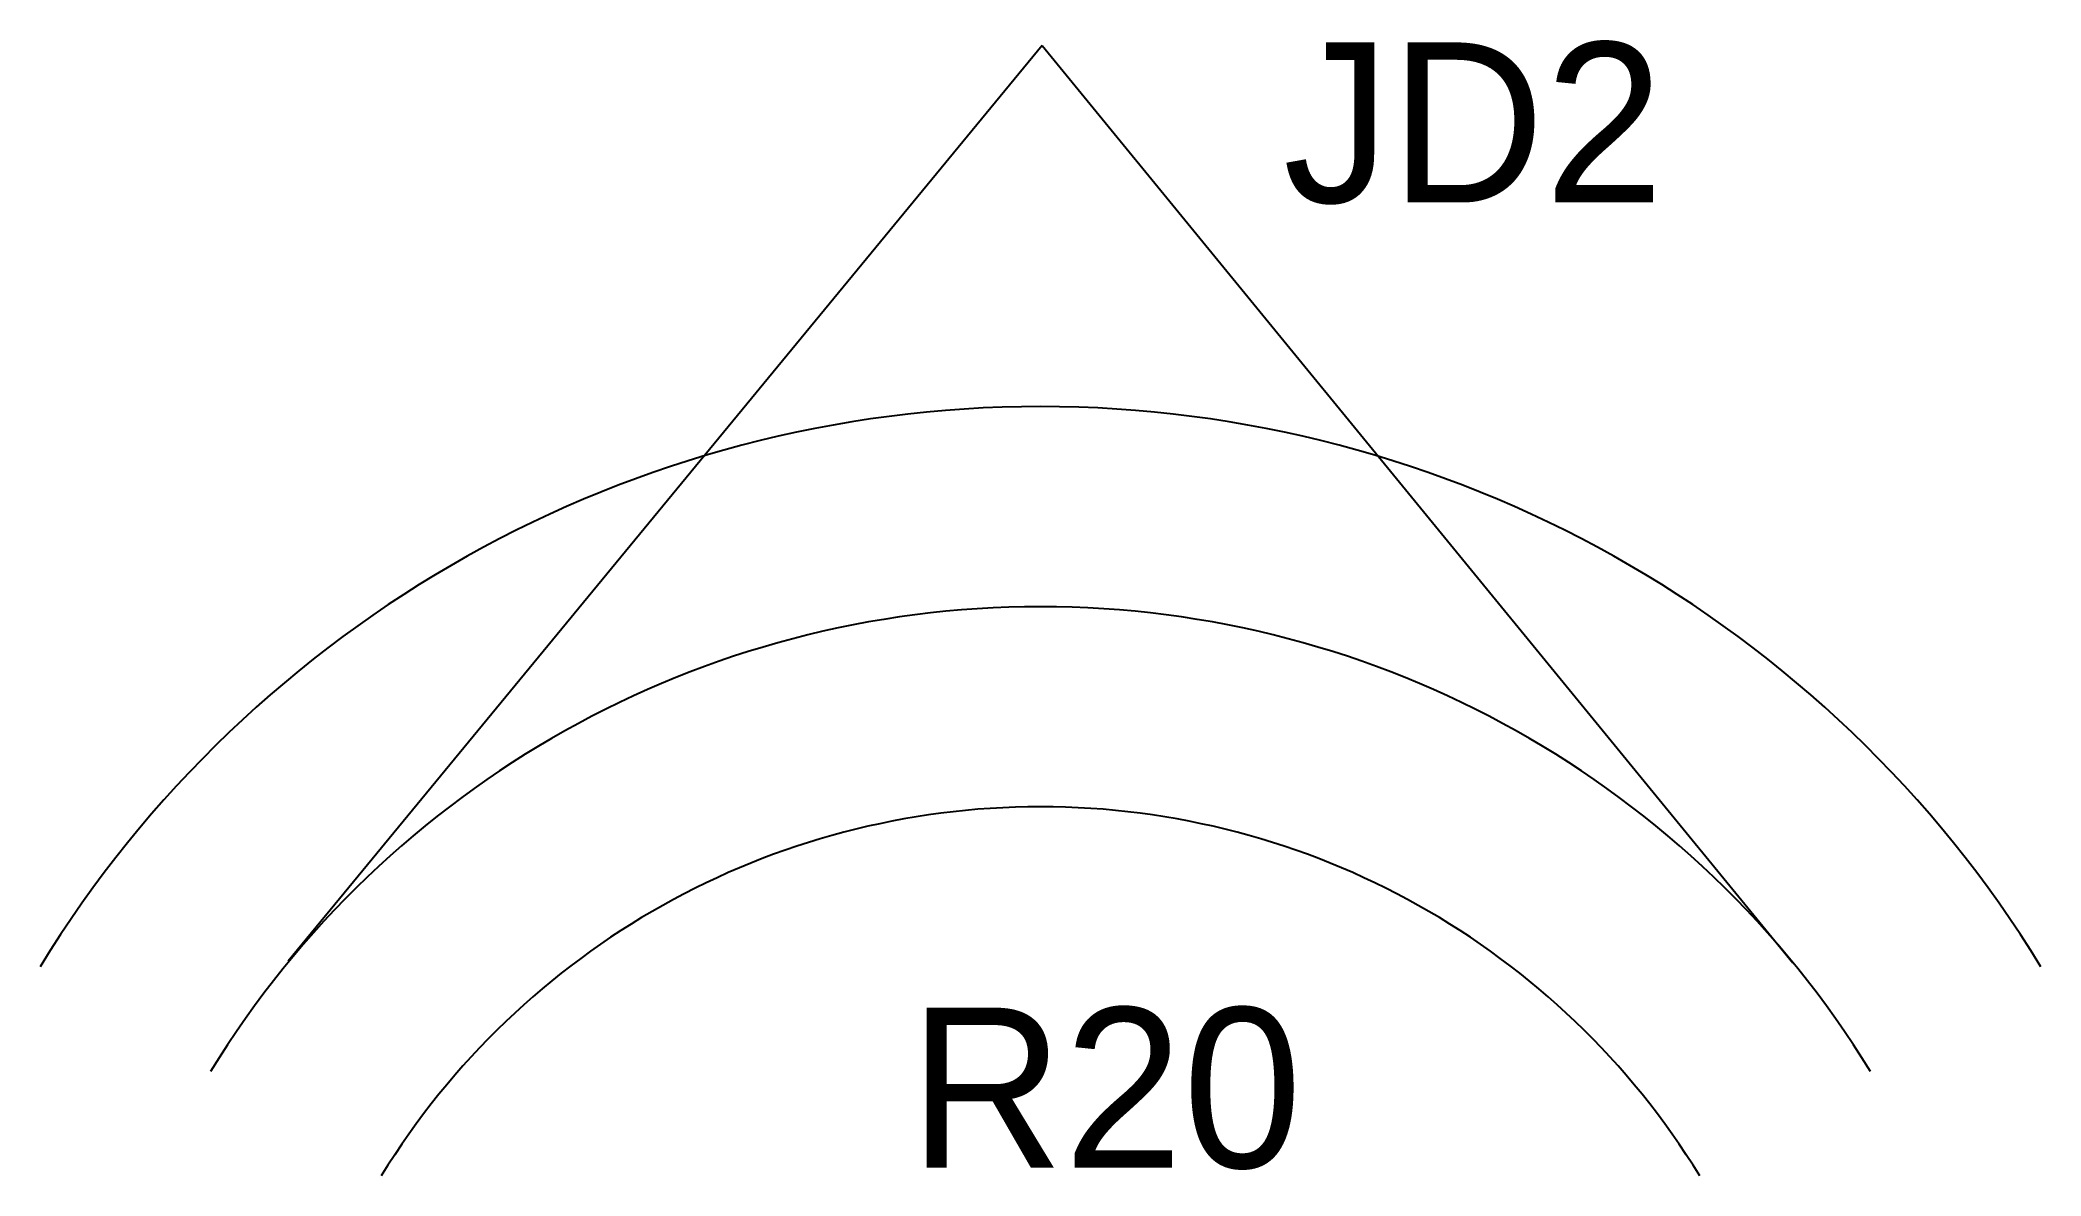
# Model space of a CAD drawing. Header units: metres. Extents: x 11 to 36, y 9.5 to 23.7.
import ezdxf

# ---------------------------------------------------------------- set-up
doc = ezdxf.new("R2010")
doc.units = ezdxf.units.M
doc.layers.add('2', color=7, linetype='Continuous')

msp = doc.modelspace()

# ---------------------------------------------------------------- linework, layer by layer
for q in [(14.09, 12.2), (32.89, 12.18)]:
    msp.add_line((23.51, 23.64), q)
for radius in [14.66, 9.66]:
    msp.add_arc((23.49, 4.47), radius, 31.5, 148.5)
at = {"layer": '2'}
msp.add_arc((23.49, 4.47), 12.16, 31.5, 148.5, dxfattribs=at)

# ---------------------------------------------------------------- texts
for s, p in [('JD2', (26.52, 21.68)), ('R20', (21.85, 9.62))]:
    msp.add_text(s, height=2).set_placement(p)

doc.saveas('drawing.dxf')
